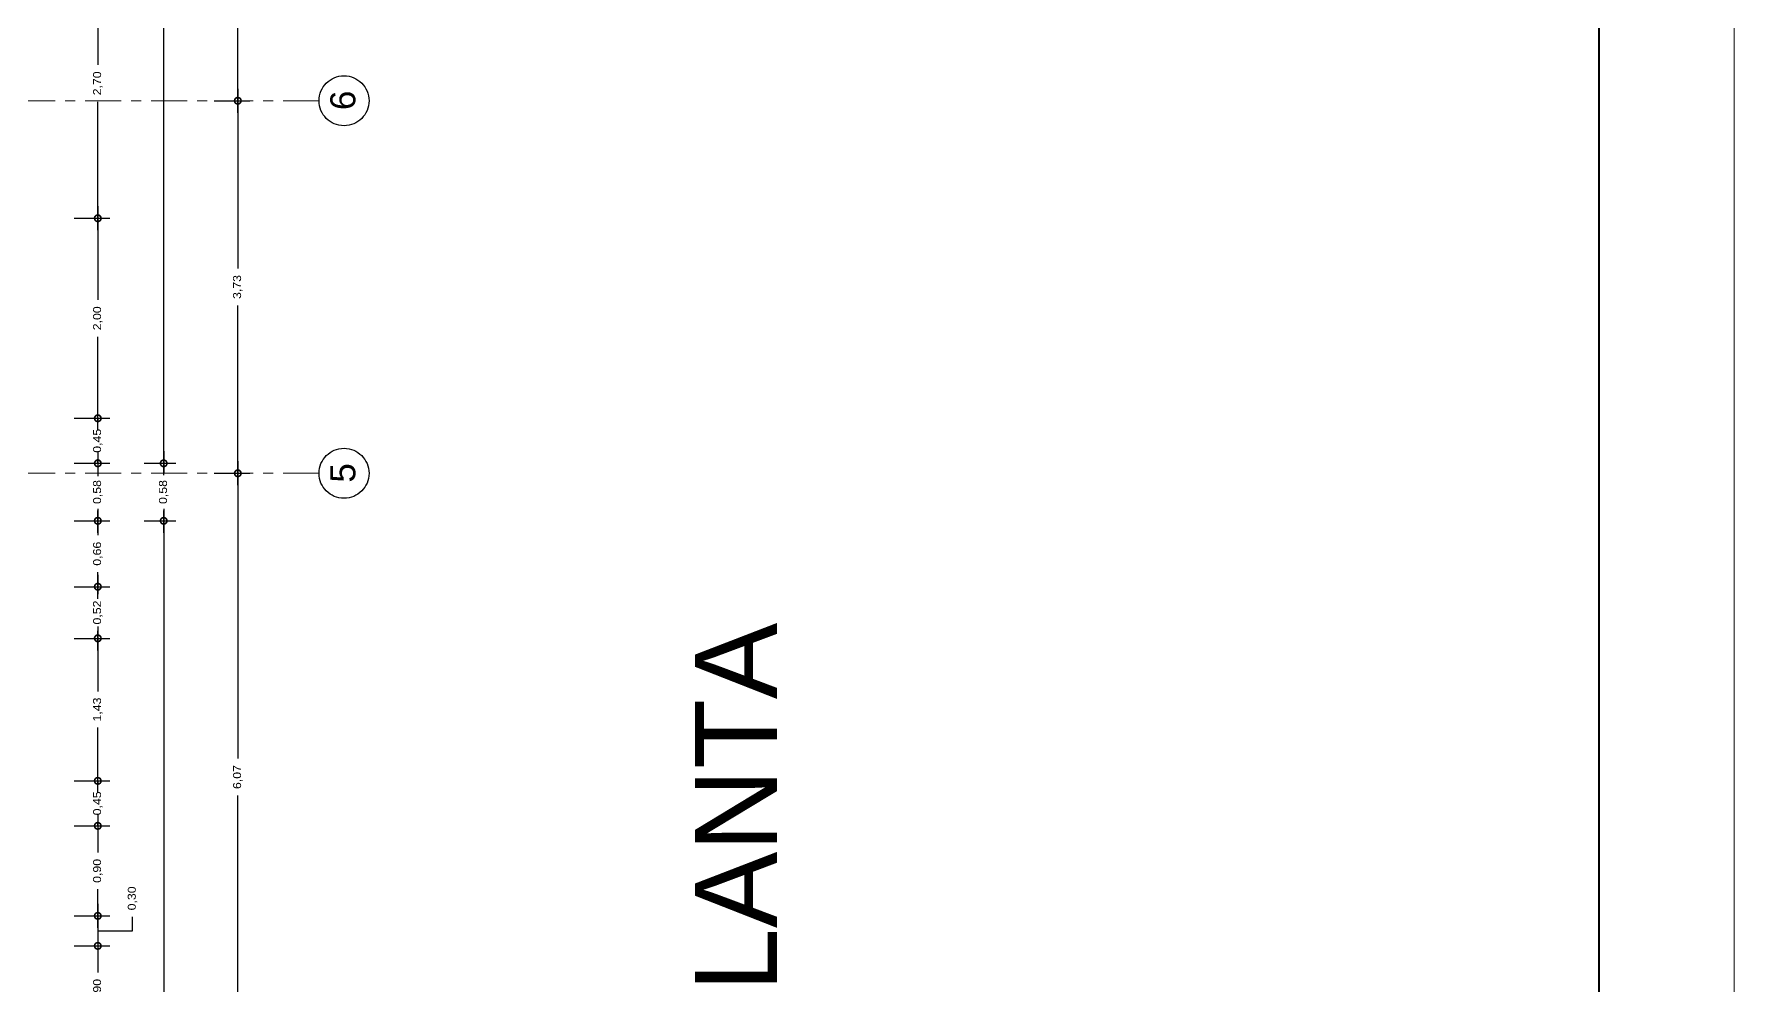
# Model space of a CAD drawing. Header units: millimetres. Extents: x -1459 to -1413, y -119 to 301.
# Drawn here: x -1430.28 to -1413.28, y -13.55 to -4.03 of the extents above; entities that cross this region are included whole.
import ezdxf

# ---------------------------------------------------------------- set-up
doc = ezdxf.new("R2010")
doc.units = ezdxf.units.MM
doc.linetypes.add('ACAD_ISO10W100', pattern=[18, 12, -3, 0, -3])
doc.layers.get('0').update_dxf_attribs({"lineweight": 0})
doc.layers.get('Defpoints').update_dxf_attribs({"lineweight": 5})
for name, color, linetype, lineweight in [('COTAS', 190, 'Continuous', 9), ('EJES', 2, 'ACAD_ISO10W100', 13), ('ROTULO', 7, 'Continuous', 5), ('TEXTOS', 30, 'Continuous', 5)]:
    doc.layers.add(name, color=color, linetype=linetype, lineweight=lineweight)
doc.styles.add('ARIAL DERECHO', font='arial.ttf', dxfattribs={"width": 1.1})
doc.styles.add('arial normal', font='arial.ttf', dxfattribs={"height": 0.25})
doc.styles.get("Standard").update_dxf_attribs({"font": 'arial.ttf'})
doc.dimstyles.new('COTAS 50 OK', dxfattribs={"dimtxt": 0.08, "dimasz": 0.13, "dimexe": 0.12, "dimexo": 0.2, "dimgap": 0.07, "dimtad": 0, "dimtih": 1, "dimtoh": 1, "dimzin": 0, "dimtxsty": 'ARIAL DERECHO', "dimblk": 'DOTSMALL', "dimcen": 0.15, "dimdle": 0.12, "dimadec": 0, "dimazin": 0, "dimtfac": 1, "dimtmove": 1, "dimatfit": 3, "dimfxl": 1, "dimtzin": 0, "dimarcsym": 0})

# ---------------------------------------------------------------- blocks, each defined once
blk = doc.blocks.new('_DotSmall')
at = {"color": 0, "linetype": 'ByBlock', "const_width": 0.5}
blk.add_lwpolyline([(-0.0625, 0, 1), (0.0625, 0, 1)], format="xyb", close=True, dxfattribs=at)
blk = doc.blocks.new('*D325')
at = {"layer": 'COTAS', "color": 0, "lineweight": -2}
for p, q in [((-1429.64, -13.03), (-1429.64, -13.415)), ((-1429.878, -13.15), (-1429.52, -13.15)), ((-1429.64, -14.17), (-1429.64, -13.784)), ((-1429.878, -14.05), (-1429.52, -14.05))]:
    blk.add_line(p, q, dxfattribs=at)
at = {"layer": 'Defpoints', "color": 0}
for p in [(-1430.078, -13.15), (-1430.078, -14.05), (-1429.64, -14.05)]:
    blk.add_point(p, dxfattribs=at)
at = {"layer": 'COTAS', "color": 0, "lineweight": -2, "xscale": 0.13, "yscale": 0.13, "zscale": 0.13}
for p, rotation in [((-1429.64, -13.15), 90), ((-1429.64, -14.05), 270)]:
    blk.add_blockref('_DotSmall', p, dxfattribs=dict(at, rotation=rotation))
at = {"layer": 'COTAS', "color": 0, "insert": (-1429.64, -13.6), "char_height": 0.08, "attachment_point": 5, "rotation": 90, "style": 'ARIAL DERECHO'}
blk.add_mtext('0,90', dxfattribs=at)
blk = doc.blocks.new('*D326')
at = {"layer": 'COTAS', "color": 0, "lineweight": -2}
for p, q in [((-1429.64, -12.73), (-1429.64, -13.27)), ((-1429.878, -12.85), (-1429.52, -12.85)), ((-1429.293, -13), (-1429.293, -12.86)), ((-1429.64, -13), (-1429.293, -13)), ((-1429.878, -13.15), (-1429.52, -13.15))]:
    blk.add_line(p, q, dxfattribs=at)
at = {"layer": 'Defpoints', "color": 0}
for p in [(-1430.078, -12.85), (-1430.078, -13.15), (-1429.64, -13.15)]:
    blk.add_point(p, dxfattribs=at)
at = {"layer": 'COTAS', "color": 0, "lineweight": -2, "xscale": 0.13, "yscale": 0.13, "zscale": 0.13}
for p, rotation in [((-1429.64, -12.85), 90), ((-1429.64, -13.15), 270)]:
    blk.add_blockref('_DotSmall', p, dxfattribs=dict(at, rotation=rotation))
at = {"layer": 'COTAS', "color": 0, "insert": (-1429.293, -12.675), "char_height": 0.08, "attachment_point": 5, "rotation": 90, "style": 'ARIAL DERECHO'}
blk.add_mtext('0,30', dxfattribs=at)
blk = doc.blocks.new('*D327')
at = {"layer": 'COTAS', "color": 0, "lineweight": -2}
for p, q in [((-1429.64, -11.83), (-1429.64, -12.215)), ((-1429.878, -11.95), (-1429.52, -11.95)), ((-1429.64, -12.97), (-1429.64, -12.584)), ((-1429.878, -12.85), (-1429.52, -12.85))]:
    blk.add_line(p, q, dxfattribs=at)
at = {"layer": 'Defpoints', "color": 0}
for p in [(-1430.078, -11.95), (-1430.078, -12.85), (-1429.64, -12.85)]:
    blk.add_point(p, dxfattribs=at)
at = {"layer": 'COTAS', "color": 0, "lineweight": -2, "xscale": 0.13, "yscale": 0.13, "zscale": 0.13}
for p, rotation in [((-1429.64, -11.95), 90), ((-1429.64, -12.85), 270)]:
    blk.add_blockref('_DotSmall', p, dxfattribs=dict(at, rotation=rotation))
at = {"layer": 'COTAS', "color": 0, "insert": (-1429.64, -12.4), "char_height": 0.08, "attachment_point": 5, "rotation": 90, "style": 'ARIAL DERECHO'}
blk.add_mtext('0,90', dxfattribs=at)
blk = doc.blocks.new('*D328')
at = {"layer": 'COTAS', "color": 0, "lineweight": -2}
for p, q in [((-1429.64, -9.955), (-1429.64, -10.607)), ((-1429.878, -10.075), (-1429.52, -10.075)), ((-1429.64, -11.62), (-1429.64, -10.967)), ((-1429.878, -11.5), (-1429.52, -11.5))]:
    blk.add_line(p, q, dxfattribs=at)
at = {"layer": 'Defpoints', "color": 0}
for p in [(-1430.078, -10.075), (-1430.078, -11.5), (-1429.64, -11.5)]:
    blk.add_point(p, dxfattribs=at)
at = {"layer": 'COTAS', "color": 0, "lineweight": -2, "xscale": 0.13, "yscale": 0.13, "zscale": 0.13}
for p, rotation in [((-1429.64, -10.075), 90), ((-1429.64, -11.5), 270)]:
    blk.add_blockref('_DotSmall', p, dxfattribs=dict(at, rotation=rotation))
at = {"layer": 'COTAS', "color": 0, "insert": (-1429.64, -10.787), "char_height": 0.08, "attachment_point": 5, "rotation": 90, "style": 'ARIAL DERECHO'}
blk.add_mtext('1,43', dxfattribs=at)
blk = doc.blocks.new('*D339')
at = {"layer": 'COTAS', "color": 0, "lineweight": -2}
for p, q in [((-1429.64, -3.057), (-1429.64, -4.341)), ((-1429.878, -3.177), (-1429.52, -3.177)), ((-1429.64, -5.995), (-1429.64, -4.711)), ((-1429.878, -5.875), (-1429.52, -5.875))]:
    blk.add_line(p, q, dxfattribs=at)
at = {"layer": 'Defpoints', "color": 0}
for p in [(-1430.078, -3.177), (-1430.078, -5.875), (-1429.64, -5.875)]:
    blk.add_point(p, dxfattribs=at)
at = {"layer": 'COTAS', "color": 0, "lineweight": -2, "xscale": 0.13, "yscale": 0.13, "zscale": 0.13}
for p, rotation in [((-1429.64, -3.177), 90), ((-1429.64, -5.875), 270)]:
    blk.add_blockref('_DotSmall', p, dxfattribs=dict(at, rotation=rotation))
at = {"layer": 'COTAS', "color": 0, "insert": (-1429.64, -4.526), "char_height": 0.08, "attachment_point": 5, "rotation": 90, "style": 'ARIAL DERECHO'}
blk.add_mtext('2,70', dxfattribs=at)
blk = doc.blocks.new('*D356')
at = {"layer": 'COTAS', "color": 0, "lineweight": -2}
for p, q in [((-1428.24, -8.305), (-1428.24, -11.277)), ((-1428.478, -8.425), (-1428.12, -8.425)), ((-1428.24, -14.62), (-1428.24, -11.647)), ((-1428.478, -14.5), (-1428.12, -14.5))]:
    blk.add_line(p, q, dxfattribs=at)
at = {"layer": 'Defpoints', "color": 0}
for p in [(-1428.678, -8.425), (-1428.678, -14.5), (-1428.24, -14.5)]:
    blk.add_point(p, dxfattribs=at)
at = {"layer": 'COTAS', "color": 0, "lineweight": -2, "xscale": 0.13, "yscale": 0.13, "zscale": 0.13}
for p, rotation in [((-1428.24, -8.425), 90), ((-1428.24, -14.5), 270)]:
    blk.add_blockref('_DotSmall', p, dxfattribs=dict(at, rotation=rotation))
at = {"layer": 'COTAS', "color": 0, "insert": (-1428.24, -11.462), "char_height": 0.08, "attachment_point": 5, "rotation": 90, "style": 'ARIAL DERECHO'}
blk.add_mtext('6,07', dxfattribs=at)
blk = doc.blocks.new('*D357')
at = {"layer": 'COTAS', "color": 0, "lineweight": -2}
for p, q in [((-1428.24, -4.58), (-1428.24, -6.378)), ((-1428.478, -4.7), (-1428.12, -4.7)), ((-1428.24, -8.545), (-1428.24, -6.746)), ((-1428.478, -8.425), (-1428.12, -8.425))]:
    blk.add_line(p, q, dxfattribs=at)
at = {"layer": 'Defpoints', "color": 0}
for p in [(-1428.678, -4.7), (-1428.678, -8.425), (-1428.24, -8.425)]:
    blk.add_point(p, dxfattribs=at)
at = {"layer": 'COTAS', "color": 0, "lineweight": -2, "xscale": 0.13, "yscale": 0.13, "zscale": 0.13}
for p, rotation in [((-1428.24, -4.7), 90), ((-1428.24, -8.425), 270)]:
    blk.add_blockref('_DotSmall', p, dxfattribs=dict(at, rotation=rotation))
at = {"layer": 'COTAS', "color": 0, "insert": (-1428.24, -6.562), "char_height": 0.08, "attachment_point": 5, "rotation": 90, "style": 'ARIAL DERECHO'}
blk.add_mtext('3,73', dxfattribs=at)
blk = doc.blocks.new('*D358')
at = {"layer": 'COTAS', "color": 0, "lineweight": -2}
for p, q in [((-1428.24, 4.46), (-1428.24, 0.004)), ((-1428.478, 4.34), (-1428.12, 4.34)), ((-1428.24, -4.82), (-1428.24, -0.364)), ((-1428.478, -4.7), (-1428.12, -4.7))]:
    blk.add_line(p, q, dxfattribs=at)
at = {"layer": 'Defpoints', "color": 0}
for p in [(-1428.678, 4.34), (-1428.678, -4.7), (-1428.24, -4.7)]:
    blk.add_point(p, dxfattribs=at)
at = {"layer": 'COTAS', "color": 0, "lineweight": -2, "xscale": 0.13, "yscale": 0.13, "zscale": 0.13}
for p, rotation in [((-1428.24, 4.34), 90), ((-1428.24, -4.7), 270)]:
    blk.add_blockref('_DotSmall', p, dxfattribs=dict(at, rotation=rotation))
at = {"layer": 'COTAS', "color": 0, "insert": (-1428.24, -0.18), "char_height": 0.08, "attachment_point": 5, "rotation": 90, "style": 'ARIAL DERECHO'}
blk.add_mtext('9,04', dxfattribs=at)
blk = doc.blocks.new('*D512')
at = {"layer": 'COTAS', "color": 0, "lineweight": -2}
for p, q in [((-1429.64, -11.5), (-1429.64, -11.37)), ((-1429.878, -11.5), (-1429.52, -11.5)), ((-1429.64, -11.5), (-1429.64, -11.54)), ((-1429.878, -11.95), (-1429.52, -11.95)), ((-1429.64, -11.95), (-1429.64, -11.909)), ((-1429.64, -11.95), (-1429.64, -12.08))]:
    blk.add_line(p, q, dxfattribs=at)
at = {"layer": 'Defpoints', "color": 0}
for p in [(-1430.078, -11.5), (-1429.64, -11.5), (-1430.078, -11.95)]:
    blk.add_point(p, dxfattribs=at)
at = {"layer": 'COTAS', "color": 0, "lineweight": -2, "xscale": 0.13, "yscale": 0.13, "zscale": 0.13}
for p, rotation in [((-1429.64, -11.5), 270), ((-1429.64, -11.95), 90)]:
    blk.add_blockref('_DotSmall', p, dxfattribs=dict(at, rotation=rotation))
at = {"layer": 'COTAS', "color": 0, "insert": (-1429.64, -11.725), "char_height": 0.08, "attachment_point": 5, "rotation": 90, "style": 'ARIAL DERECHO'}
blk.add_mtext('0,45', dxfattribs=at)
blk = doc.blocks.new('*D513')
at = {"layer": 'COTAS', "color": 0, "lineweight": -2}
for p, q in [((-1429.178, -8.325), (-1428.861, -8.325)), ((-1428.981, -8.205), (-1428.981, -8.428)), ((-1428.981, -9.02), (-1428.981, -8.796)), ((-1429.178, -8.9), (-1428.861, -8.9))]:
    blk.add_line(p, q, dxfattribs=at)
at = {"layer": 'Defpoints', "color": 0}
for p in [(-1429.378, -8.325), (-1428.981, -8.325), (-1429.378, -8.9)]:
    blk.add_point(p, dxfattribs=at)
at = {"layer": 'COTAS', "color": 0, "lineweight": -2, "xscale": 0.13, "yscale": 0.13, "zscale": 0.13}
for p, rotation in [((-1428.981, -8.325), 90), ((-1428.981, -8.9), 270)]:
    blk.add_blockref('_DotSmall', p, dxfattribs=dict(at, rotation=rotation))
at = {"layer": 'COTAS', "color": 0, "insert": (-1428.981, -8.612), "char_height": 0.08, "attachment_point": 5, "rotation": 90, "style": 'ARIAL DERECHO'}
blk.add_mtext('0,58', dxfattribs=at)
blk = doc.blocks.new('*D514')
at = {"layer": 'COTAS', "color": 0, "lineweight": -2}
for p, q in [((-1429.178, 6.65), (-1428.861, 6.65)), ((-1428.981, 6.77), (-1428.981, -0.623)), ((-1428.981, -8.445), (-1428.981, -1.051)), ((-1429.178, -8.325), (-1428.861, -8.325))]:
    blk.add_line(p, q, dxfattribs=at)
at = {"layer": 'Defpoints', "color": 0}
for p in [(-1429.378, 6.65), (-1428.981, 6.65), (-1429.378, -8.325)]:
    blk.add_point(p, dxfattribs=at)
at = {"layer": 'COTAS', "color": 0, "lineweight": -2, "xscale": 0.13, "yscale": 0.13, "zscale": 0.13}
for p, rotation in [((-1428.981, 6.65), 90), ((-1428.981, -8.325), 270)]:
    blk.add_blockref('_DotSmall', p, dxfattribs=dict(at, rotation=rotation))
at = {"layer": 'COTAS', "color": 0, "insert": (-1428.981, -0.837), "char_height": 0.08, "attachment_point": 5, "rotation": 90, "style": 'ARIAL DERECHO'}
blk.add_mtext('14,98', dxfattribs=at)
blk = doc.blocks.new('*D515')
at = {"layer": 'COTAS', "color": 0, "lineweight": -2}
for p, q in [((-1428.981, -8.78), (-1428.981, -19.693)), ((-1429.178, -8.9), (-1428.861, -8.9)), ((-1428.981, -31.045), (-1428.981, -20.131)), ((-1429.178, -30.925), (-1428.861, -30.925))]:
    blk.add_line(p, q, dxfattribs=at)
at = {"layer": 'Defpoints', "color": 0}
for p in [(-1429.378, -8.9), (-1429.378, -30.925), (-1428.981, -30.925)]:
    blk.add_point(p, dxfattribs=at)
at = {"layer": 'COTAS', "color": 0, "lineweight": -2, "xscale": 0.13, "yscale": 0.13, "zscale": 0.13}
for p, rotation in [((-1428.981, -8.9), 90), ((-1428.981, -30.925), 270)]:
    blk.add_blockref('_DotSmall', p, dxfattribs=dict(at, rotation=rotation))
at = {"layer": 'COTAS', "color": 0, "insert": (-1428.981, -19.912), "char_height": 0.08, "attachment_point": 5, "rotation": 90, "style": 'ARIAL DERECHO'}
blk.add_mtext('22,03', dxfattribs=at)
blk = doc.blocks.new('*D516')
at = {"layer": 'COTAS', "color": 0, "lineweight": -2}
for p, q in [((-1429.878, -8.325), (-1429.52, -8.325)), ((-1429.64, -8.205), (-1429.64, -8.428)), ((-1429.64, -9.02), (-1429.64, -8.796)), ((-1429.878, -8.9), (-1429.52, -8.9))]:
    blk.add_line(p, q, dxfattribs=at)
at = {"layer": 'Defpoints', "color": 0}
for p in [(-1430.078, -8.325), (-1429.64, -8.325), (-1430.078, -8.9)]:
    blk.add_point(p, dxfattribs=at)
at = {"layer": 'COTAS', "color": 0, "lineweight": -2, "xscale": 0.13, "yscale": 0.13, "zscale": 0.13}
for p, rotation in [((-1429.64, -8.325), 90), ((-1429.64, -8.9), 270)]:
    blk.add_blockref('_DotSmall', p, dxfattribs=dict(at, rotation=rotation))
at = {"layer": 'COTAS', "color": 0, "insert": (-1429.64, -8.612), "char_height": 0.08, "attachment_point": 5, "rotation": 90, "style": 'ARIAL DERECHO'}
blk.add_mtext('0,58', dxfattribs=at)
blk = doc.blocks.new('*D517')
at = {"layer": 'COTAS', "color": 0, "lineweight": -2}
for p, q in [((-1429.64, -8.78), (-1429.64, -9.045)), ((-1429.878, -8.9), (-1429.52, -8.9)), ((-1429.64, -9.679), (-1429.64, -9.414)), ((-1429.878, -9.559), (-1429.52, -9.559))]:
    blk.add_line(p, q, dxfattribs=at)
at = {"layer": 'Defpoints', "color": 0}
for p in [(-1430.078, -8.9), (-1430.078, -9.559), (-1429.64, -9.559)]:
    blk.add_point(p, dxfattribs=at)
at = {"layer": 'COTAS', "color": 0, "lineweight": -2, "xscale": 0.13, "yscale": 0.13, "zscale": 0.13}
for p, rotation in [((-1429.64, -8.9), 90), ((-1429.64, -9.559), 270)]:
    blk.add_blockref('_DotSmall', p, dxfattribs=dict(at, rotation=rotation))
at = {"layer": 'COTAS', "color": 0, "insert": (-1429.64, -9.229), "char_height": 0.08, "attachment_point": 5, "rotation": 90, "style": 'ARIAL DERECHO'}
blk.add_mtext('0,66', dxfattribs=at)
blk = doc.blocks.new('*D518')
at = {"layer": 'COTAS', "color": 0, "lineweight": -2}
for p, q in [((-1429.64, -9.439), (-1429.64, -9.633)), ((-1429.878, -9.559), (-1429.52, -9.559)), ((-1429.64, -10.195), (-1429.64, -10.001)), ((-1429.878, -10.075), (-1429.52, -10.075))]:
    blk.add_line(p, q, dxfattribs=at)
at = {"layer": 'Defpoints', "color": 0}
for p in [(-1430.078, -9.559), (-1429.64, -9.559), (-1430.078, -10.075)]:
    blk.add_point(p, dxfattribs=at)
at = {"layer": 'COTAS', "color": 0, "lineweight": -2, "xscale": 0.13, "yscale": 0.13, "zscale": 0.13}
for p, rotation in [((-1429.64, -9.559), 90), ((-1429.64, -10.075), 270)]:
    blk.add_blockref('_DotSmall', p, dxfattribs=dict(at, rotation=rotation))
at = {"layer": 'COTAS', "color": 0, "insert": (-1429.64, -9.817), "char_height": 0.08, "attachment_point": 5, "rotation": 90, "style": 'ARIAL DERECHO'}
blk.add_mtext('0,52', dxfattribs=at)
blk = doc.blocks.new('*D519')
at = {"layer": 'COTAS', "color": 0, "lineweight": -2}
for p, q in [((-1429.64, -7.875), (-1429.64, -7.745)), ((-1429.878, -7.875), (-1429.52, -7.875)), ((-1429.64, -7.875), (-1429.64, -7.915)), ((-1429.878, -8.325), (-1429.52, -8.325)), ((-1429.64, -8.325), (-1429.64, -8.284)), ((-1429.64, -8.325), (-1429.64, -8.455))]:
    blk.add_line(p, q, dxfattribs=at)
at = {"layer": 'Defpoints', "color": 0}
for p in [(-1430.078, -7.875), (-1429.64, -7.875), (-1430.078, -8.325)]:
    blk.add_point(p, dxfattribs=at)
at = {"layer": 'COTAS', "color": 0, "lineweight": -2, "xscale": 0.13, "yscale": 0.13, "zscale": 0.13}
for p, rotation in [((-1429.64, -7.875), 270), ((-1429.64, -8.325), 90)]:
    blk.add_blockref('_DotSmall', p, dxfattribs=dict(at, rotation=rotation))
at = {"layer": 'COTAS', "color": 0, "insert": (-1429.64, -8.1), "char_height": 0.08, "attachment_point": 5, "rotation": 90, "style": 'ARIAL DERECHO'}
blk.add_mtext('0,45', dxfattribs=at)
blk = doc.blocks.new('*D520')
at = {"layer": 'COTAS', "color": 0, "lineweight": -2}
for p, q in [((-1429.64, -5.755), (-1429.64, -6.69)), ((-1429.878, -5.875), (-1429.52, -5.875)), ((-1429.64, -7.995), (-1429.64, -7.059)), ((-1429.878, -7.875), (-1429.52, -7.875))]:
    blk.add_line(p, q, dxfattribs=at)
at = {"layer": 'Defpoints', "color": 0}
for p in [(-1430.078, -5.875), (-1429.64, -5.875), (-1430.078, -7.875)]:
    blk.add_point(p, dxfattribs=at)
at = {"layer": 'COTAS', "color": 0, "lineweight": -2, "xscale": 0.13, "yscale": 0.13, "zscale": 0.13}
for p, rotation in [((-1429.64, -5.875), 90), ((-1429.64, -7.875), 270)]:
    blk.add_blockref('_DotSmall', p, dxfattribs=dict(at, rotation=rotation))
at = {"layer": 'COTAS', "color": 0, "insert": (-1429.64, -6.875), "char_height": 0.08, "attachment_point": 5, "rotation": 90, "style": 'ARIAL DERECHO'}
blk.add_mtext('2,00', dxfattribs=at)

msp = doc.modelspace()

# ---------------------------------------------------------------- linework, layer by layer
at = {"layer": 'EJES', "ltscale": 0.03}
for p, q in [((-1427.428, -4.7), (-1451.503, -4.7)), ((-1427.428, -8.425), (-1451.503, -8.425))]:
    msp.add_line(p, q, dxfattribs=at)
at = {"layer": 'EJES', "lineweight": 30}
for centre in [(-1427.178, -4.7), (-1427.178, -8.425)]:
    msp.add_circle(centre, 0.25, dxfattribs=at)
at = {"layer": 'ROTULO'}
msp.add_lwpolyline([(-1413.278, -47.786), (-1413.278, 16.714), (-1459.028, 16.714), (-1459.028, -47.786)], close=True, dxfattribs=at)
at = {"layer": 'ROTULO', "lineweight": 40}
msp.add_lwpolyline([(-1414.628, -46.436), (-1414.628, 15.364), (-1457.678, 15.364), (-1457.678, -46.436)], close=True, dxfattribs=at)

# ---------------------------------------------------------------- texts
at = {"layer": 'EJES', "linetype": 'Continuous', "char_height": 0.25, "width": 0.309, "attachment_point": 5, "rotation": 90, "style": 'arial normal'}
for s, insert in [('6', (-1427.188, -4.696)), ('5', (-1427.188, -8.421))]:
    msp.add_mtext(s, dxfattribs=dict(at, insert=insert))
at = {"layer": 'TEXTOS', "insert": (-1423.669, -20.667), "char_height": 0.81932, "attachment_point": 1, "rotation": 90}
msp.add_mtext_dynamic_manual_height_columns('SEGUNDA  PLANTA', width=11.30832, gutter_width=12.5, heights=[0], dxfattribs=at)

# ---------------------------------------------------------------- dimensions: what is measured, and where the dimension line sits
at = {"layer": 'COTAS'}
for base, p1, p2, picture, middle in [((-1428.980860416, 6.650479446), (-1429.378038982, -8.324520554), (-1429.378038982, 6.650479446), '*D514', (-1428.980860416, -0.837020554)), ((-1428.24, -4.7), (-1428.678, 4.34), (-1428.678, -4.7), '*D358', (-1428.24, -0.18)), ((-1429.64, -5.875), (-1430.078, -3.177), (-1430.078, -5.875), '*D339', (-1429.64, -4.526)), ((-1428.239735913, -8.424520554), (-1428.678038982, -4.699520554), (-1428.678038982, -8.424520554), '*D357', (-1428.239735913, -6.562020554)), ((-1429.64, -5.875), (-1430.078, -7.875), (-1430.078, -5.875), '*D520', (-1429.64, -6.875)), ((-1429.64, -7.875), (-1430.078, -8.325), (-1430.078, -7.875), '*D519', (-1429.64, -8.1)), ((-1429.640029218, -8.324520554), (-1430.078038982, -8.899520554), (-1430.078038982, -8.324520554), '*D516', (-1429.640029218, -8.612020554)), ((-1428.980860416, -8.324520554), (-1429.378038982, -8.899520554), (-1429.378038982, -8.324520554), '*D513', (-1428.980860416, -8.612020554)), ((-1428.23974, -14.4995), (-1428.67804, -8.42452), (-1428.67804, -14.4995), '*D356', (-1428.23974, -11.46201)), ((-1429.64, -9.559), (-1430.078, -8.9), (-1430.078, -9.559), '*D517', (-1429.64, -9.229)), ((-1428.980860416, -30.924520554), (-1429.378038982, -8.899520554), (-1429.378038982, -30.924520554), '*D515', (-1428.980860416, -19.912020554)), ((-1429.64, -9.559), (-1430.078, -10.075), (-1430.078, -9.559), '*D518', (-1429.64, -9.817)), ((-1429.640029218, -11.499520554), (-1430.078038982, -10.074520554), (-1430.078038982, -11.499520554), '*D328', (-1429.640029218, -10.787020554)), ((-1429.64, -11.5), (-1430.078, -11.95), (-1430.078, -11.5), '*D512', (-1429.64, -11.725)), ((-1429.64, -12.85), (-1430.078, -11.95), (-1430.078, -12.85), '*D327', (-1429.64, -12.4)), ((-1429.64, -13.15), (-1430.078, -12.85), (-1430.078, -13.15), '*D326', (-1429.293, -12.79)), ((-1429.64, -14.05), (-1430.078, -13.15), (-1430.078, -14.05), '*D325', (-1429.64, -13.6))]:
    dim = msp.add_linear_dim(base=base, p1=p1, p2=p2, angle=90, dimstyle='COTAS 50 OK', dxfattribs=at)
    dim.commit()
    dim.dimension.update_dxf_attribs({"geometry": picture, "text_midpoint": middle})

doc.saveas('drawing.dxf')
